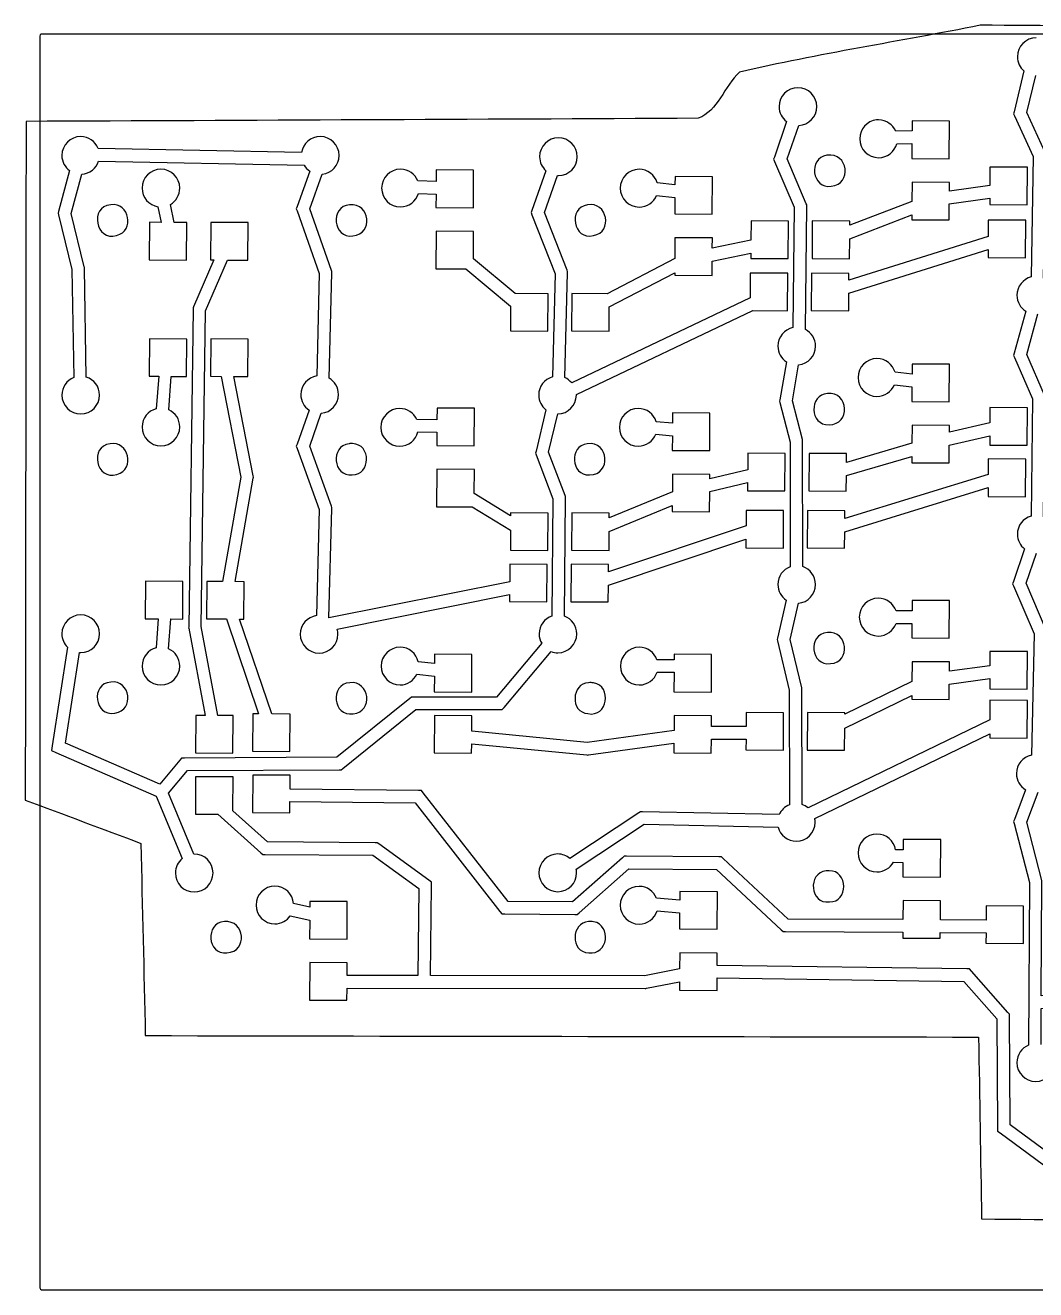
# Model space of a CAD drawing. Extents: x 1 to 194, y 5 to 209.
# Drawn here: x 1.2 to 81.6, y 108.5 to 209.1 of the extents above; entities that cross this region are included whole.
import ezdxf

# ---------------------------------------------------------------- set-up
doc = ezdxf.new("R2010")
doc.units = 0
doc.layers.add('Layer_1', color=7, linetype='CONTINUOUS')
doc.layers.add('Слой', color=7, linetype='CONTINUOUS')

msp = doc.modelspace()

# ---------------------------------------------------------------- linework, layer by layer
at = {"layer": 'Layer_1', "color": 7}
for points in [[(2.400592, 208.254524), (2.400592, 108.673595)], [(2.496243, 208.392677), (2.496243, 208.392677)], [(152.120199, 208.392677), (2.539721, 208.392677)], [(77.22837, 209.108991), (77.22837, 209.108991)], [(80.703231, 205.47538), (79.9183, 202.229824), (79.874203, 202.062255), (79.953578, 201.903505), (81.444064, 198.675588), (81.285314, 189.088852)], [(82.273092, 189.000658), (82.440661, 198.781422), (82.449467, 198.896074), (82.39655, 199.001908), (80.932522, 202.176908), (81.646897, 205.104963)], [(62.720384, 204.143644), (62.720384, 204.143644)], [(61.8208, 201.453713), (60.859481, 198.631491), (60.788925, 198.455102), (60.8683, 198.278713), (62.420523, 194.636283), (62.314689, 185.058366)], [(68.982217, 201.577171), (68.982189, 201.577186)], [(70.587328, 199.689824), (71.795592, 199.716269), (71.786787, 198.516824), (74.767759, 198.499185), (74.785398, 201.471338), (71.813245, 201.497782), (71.80444, 200.712852), (70.507981, 200.686408)], [(5.649804, 200.254269), (5.649762, 200.254269)], [(43.661581, 200.157255), (43.661567, 200.157255)], [(63.32012, 184.917255), (63.417134, 194.724477), (63.425939, 194.821491), (63.381842, 194.918505), (61.864898, 198.49038), (62.78212, 201.145033)], [(23.226957, 198.993088), (7.034457, 199.319408)], [(7.078512, 198.313991), (23.420942, 197.987672)], [(4.767817, 197.546699), (3.877053, 194.301144), (3.850595, 194.168852), (3.877053, 194.04538), (4.944206, 189.679755), (5.094137, 181.089616)], [(6.090734, 181.124894), (5.940803, 189.776769), (5.940803, 189.838505), (5.923165, 189.891422), (4.88247, 194.151213), (5.729137, 197.264477)], [(12.03504, 197.661324), (12.03504, 197.661352)], [(23.888373, 197.502602), (22.865317, 194.689199), (22.803581, 194.52163), (22.865317, 194.345241), (24.638026, 189.353436), (24.426359, 181.213088)], [(25.414165, 181.036699), (25.634652, 189.423991), (25.634652, 189.521005), (25.608208, 189.609199), (23.870776, 194.512811), (24.876193, 197.264477)], [(31.093887, 197.661352), (31.093859, 197.661352)], [(32.522609, 195.721074), (33.9249, 195.685797), (33.916095, 194.627463), (36.897067, 194.601019), (36.914706, 197.581991), (33.933734, 197.608436), (33.924929, 196.691213), (32.47854, 196.726491)], [(42.673789, 197.53788), (41.5449, 194.389338), (41.483164, 194.212949), (41.55372, 194.04538), (43.396984, 189.335797), (43.185317, 181.133713)], [(44.173109, 181.080797), (44.393595, 189.423991), (44.393595, 189.529824), (44.358317, 189.618019), (42.550331, 194.230588), (43.599845, 197.158644)], [(50.082137, 197.652519), (50.082123, 197.652533)], [(77.995661, 197.828922), (77.986856, 196.364894), (74.776578, 195.915102), (74.785384, 196.603019), (71.804411, 196.620658), (71.786773, 195.103713), (66.847884, 193.207533), (66.847884, 193.525033), (63.866911, 193.542672), (63.849273, 190.561699), (66.821425, 190.544061), (66.839064, 192.131561), (71.777953, 194.027741), (71.777953, 193.639686), (74.758925, 193.622047), (74.767731, 194.909686), (77.978008, 195.350658), (77.978008, 194.847949), (80.950161, 194.830311), (80.976605, 197.811283), (77.995633, 197.828922), (77.995661, 197.828922)], [(51.475595, 195.579963), (52.921984, 195.412394), (52.913178, 194.107116), (55.894151, 194.089477), (55.920595, 197.06163), (52.939623, 197.088074), (52.930817, 196.426616), (51.519706, 196.585366)], [(11.796915, 194.68038), (12.061498, 193.428019), (11.117817, 193.436824), (11.100178, 190.455852), (14.081151, 190.438213), (14.09879, 193.419185), (13.093373, 193.427991), (12.784692, 194.856741)], [(15.99497, 193.428019), (15.968512, 190.447047), (16.241915, 190.447047), (14.636776, 186.725241), (14.592678, 186.637047), (14.592678, 186.531213), (14.24872, 161.245866), (14.239901, 161.192949), (14.25754, 161.148852), (15.553998, 154.207949), (14.804345, 154.216755), (14.777887, 151.235783), (17.758859, 151.218144), (17.785317, 154.199116), (16.568234, 154.207921), (15.245317, 161.281116), (15.589276, 186.407713), (17.326706, 190.438199), (18.949484, 190.429394), (18.967123, 193.410366), (15.99497, 193.428005), (15.99497, 193.428019)], [(58.989759, 193.551491), (58.980953, 192.008088), (55.90297, 191.373088), (55.911775, 192.193297), (52.930803, 192.210936), (52.921998, 190.55288), (47.533317, 187.748297), (44.737553, 187.774741), (44.711109, 184.793769), (47.692081, 184.767324), (47.700887, 186.716422), (52.913178, 189.423991), (52.913178, 189.229963), (55.885331, 189.212324), (55.894137, 190.350033), (58.97212, 190.976213), (58.97212, 190.570519), (61.953092, 190.55288), (61.970731, 193.525033), (58.989759, 193.551477), (58.989759, 193.551491)], [(77.86337, 193.613227), (77.854564, 192.316769), (66.777342, 188.841908), (66.777342, 189.371074), (63.805189, 189.388713), (63.778745, 186.416561), (66.759717, 186.390116), (66.768523, 187.792408), (77.845745, 191.267269), (77.845745, 190.632269), (80.826717, 190.61463), (80.844356, 193.595602), (77.863384, 193.613241), (77.86337, 193.613227)], [(33.9249, 192.731283), (33.907262, 189.750311), (36.30615, 189.732672), (39.851567, 186.769338), (39.842762, 184.802602), (42.823734, 184.776158), (42.841373, 187.75713), (40.221998, 187.774769), (36.897067, 190.544075), (36.905873, 192.713658), (33.9249, 192.731297), (33.9249, 192.731283)], [(45.090331, 179.731422), (59.122064, 186.416561), (61.882551, 186.398922), (61.908995, 189.379894), (58.928023, 189.397533), (58.919217, 187.421977), (44.728734, 180.657463)], [(80.853161, 186.363644), (79.92712, 183.021074), (79.874203, 182.853505), (79.944759, 182.694755), (81.382328, 179.387463), (81.276495, 170.065311)], [(82.273134, 170.012394), (82.378968, 179.493297), (82.378968, 179.59913), (82.334828, 179.696144), (80.932536, 182.924061), (81.8233, 186.151977)], [(11.117817, 184.176422), (11.100178, 181.195449), (11.858651, 181.186644), (11.664623, 178.611366)], [(12.66122, 178.523172), (12.855248, 181.177825), (14.081151, 181.169019), (14.09879, 184.149992), (11.117817, 184.176436), (11.117817, 184.176422)], [(15.99497, 184.167602), (15.968512, 181.18663), (16.823998, 181.177825), (18.38504, 173.16095), (16.929831, 164.870672), (15.67747, 164.879477), (15.659831, 161.898505), (17.247331, 161.8897), (19.787331, 154.349075), (19.346359, 154.349075), (19.319901, 151.368102), (22.300873, 151.350464), (22.318512, 154.322616), (20.845665, 154.331422), (18.296845, 161.880866), (18.640803, 161.880866), (18.658442, 164.853019), (17.935248, 164.861824), (19.381637, 173.090366), (19.399276, 173.17856), (19.381637, 173.266755), (17.847053, 181.177811), (18.949484, 181.169005), (18.967123, 184.141158), (15.99497, 184.167602), (15.99497, 184.167602)], [(61.803161, 182.333158), (61.273995, 179.316908), (61.256356, 179.211074), (61.2828, 179.105241), (62.094189, 175.94788), (62.102994, 166.034824)], [(63.09962, 166.052463), (63.090814, 176.036074), (63.090814, 176.097811), (63.073176, 176.159547), (62.279426, 179.246352), (62.773314, 182.095033)], [(69.008648, 182.597741), (69.008648, 182.597741)], [(70.3933, 180.507533), (71.795592, 180.348783), (71.786787, 179.193436), (74.767759, 179.166991), (74.785398, 182.147964), (71.813245, 182.165602), (71.80444, 181.363033), (70.446217, 181.512949)], [(23.817817, 178.505519), (22.865317, 175.797949), (22.803581, 175.621561), (22.865317, 175.453991), (24.638026, 170.585658), (24.41754, 162.154269)], [(26.066777, 161.069477), (39.781012, 163.821144), (39.772206, 163.265519), (42.753178, 163.24788), (42.779623, 166.228852), (39.79865, 166.246491), (39.789845, 164.853019), (25.405331, 161.969061), (25.634638, 170.665033), (25.634638, 170.762047), (25.608194, 170.850241), (23.870762, 175.63038), (24.796804, 178.249755)], [(34.004275, 178.664269), (33.99547, 177.729408), (32.390331, 177.764686)], [(32.487345, 176.768088), (33.986651, 176.741644), (33.977845, 175.69213), (36.958818, 175.665686), (36.976456, 178.646658), (34.004304, 178.664297), (34.004275, 178.664269)], [(42.673789, 178.523158), (41.880039, 175.224686), (41.844762, 175.074755), (41.897678, 174.933644), (43.229414, 171.449963), (43.150039, 162.118991)], [(44.146637, 162.101366), (44.226012, 171.520533), (44.226012, 171.617547), (44.199567, 171.705727), (42.88547, 175.145311), (43.617484, 178.196838)], [(50.011595, 178.628991), (50.011567, 178.628991)], [(51.405039, 176.574061), (52.727956, 176.459408), (52.719151, 175.295241), (55.700123, 175.277602), (55.717762, 178.258574), (52.745609, 178.276213), (52.736804, 177.464824), (51.449165, 177.579477)], [(77.995661, 178.699547), (77.986856, 177.482463), (74.776578, 176.732811), (74.785384, 177.270797), (71.804411, 177.297241), (71.795606, 175.859671), (66.583314, 174.333908), (66.583314, 175.039463), (63.611162, 175.057102), (63.584717, 172.084949), (66.56569, 172.058505), (66.574495, 173.293227), (71.786787, 174.818991), (71.777981, 174.316283), (74.758954, 174.298644), (74.767759, 175.709755), (77.978037, 176.459408), (77.978037, 175.718574), (80.950189, 175.700936), (80.976634, 178.673088), (77.995661, 178.699533), (77.995661, 178.699547)], [(58.733995, 175.065936), (58.725189, 173.751838), (55.717762, 173.046283), (55.717762, 173.381422), (52.73679, 173.407866), (52.727984, 171.987935), (47.70972, 169.924185), (47.70972, 170.303421), (44.737568, 170.32106), (44.711123, 167.348908), (47.692096, 167.322463), (47.700901, 168.839408), (52.719165, 170.911977), (52.719165, 170.426908), (55.691318, 170.400464), (55.708956, 172.023241), (58.716384, 172.728797), (58.716384, 172.084977), (61.688537, 172.067339), (61.714981, 175.048311), (58.734009, 175.06595), (58.733995, 175.065936)], [(77.86337, 174.616144), (77.854564, 173.372602), (66.451023, 169.871283), (66.459828, 170.497463), (63.478856, 170.523908), (63.452412, 167.542935), (66.433384, 167.516491), (66.442189, 168.821769), (77.845731, 172.331908), (77.845731, 171.635172), (80.826703, 171.608727), (80.844342, 174.5897), (77.86337, 174.616144), (77.86337, 174.616144)], [(33.995456, 173.795936), (33.969012, 170.814963), (36.791234, 170.797324), (39.851581, 168.945241), (39.842776, 167.348922), (42.823748, 167.331283), (42.841387, 170.312255), (39.860415, 170.329894), (39.860415, 170.100588), (36.958818, 171.864477), (36.976456, 173.769477), (33.995484, 173.795921), (33.995456, 173.795936)], [(58.601703, 170.523922), (58.592898, 169.289199), (47.64797, 165.62913), (47.64797, 166.220033), (44.666998, 166.237672), (44.649359, 163.256699), (47.630331, 163.239061), (47.639137, 164.570797), (58.584064, 168.239686), (58.584064, 167.551769), (61.565036, 167.525325), (61.582675, 170.506297), (58.601703, 170.523936), (58.601703, 170.523922)], [(80.756148, 167.454755), (79.865384, 164.870658), (79.803648, 164.694269), (79.883023, 164.51788), (81.5058, 160.70788), (81.294134, 151.059408)], [(82.281954, 150.927116), (82.511259, 160.787255), (82.511259, 160.901908), (82.467162, 160.998922), (80.870843, 164.729547), (81.69987, 167.128436)], [(10.809137, 164.888297), (10.782678, 161.907324), (11.814553, 161.898519), (11.646984, 159.596644)], [(12.643581, 159.517269), (12.811151, 161.8897), (13.763651, 161.880894), (13.790109, 164.861838), (10.809137, 164.888283), (10.809137, 164.888297)], [(61.785494, 163.388991), (61.097578, 160.372741), (61.071133, 160.258088), (61.097578, 160.143436), (62.032439, 156.236422), (62.041244, 147.108297)], [(63.046689, 147.134755), (63.037884, 156.289338), (63.037884, 156.342255), (63.020245, 156.403991), (62.094203, 160.266908), (62.755661, 163.133227)], [(69.10569, 163.538922), (69.105661, 163.538922)], [(70.525592, 161.536908), (71.795592, 161.536908), (71.786787, 160.381561), (74.767759, 160.363922), (74.785398, 163.344894), (71.813245, 163.362533), (71.80444, 162.533505), (70.52562, 162.533505)], [(42.329831, 159.949408), (38.731498, 155.671977), (32.143373, 155.671977), (31.966984, 155.671977), (31.834692, 155.566144), (26.031499, 150.883019), (13.904762, 150.821283), (13.675456, 150.821283), (13.525526, 150.644894), (11.938026, 148.757533), (4.432678, 152.020727), (5.543928, 159.217394)], [(4.600248, 159.640741), (3.383165, 151.800255), (3.321428, 151.4122), (3.674206, 151.262269), (11.655803, 147.796227), (13.728373, 142.83088)], [(14.663234, 143.183658), (12.634762, 148.034352), (14.142887, 149.8247), (26.207888, 149.886436), (26.375457, 149.886436), (26.516568, 149.992269), (32.328581, 154.675394), (38.960803, 154.675394), (39.198928, 154.675394), (39.348859, 154.851783), (43.088303, 159.296783)], [(31.058595, 159.640727), (31.058581, 159.640727)], [(32.399137, 157.488783), (33.792609, 157.347672), (33.783803, 156.10413), (36.764776, 156.077686), (36.782415, 159.058658), (33.801442, 159.085102), (33.801442, 158.344269), (32.513803, 158.476561)], [(50.099776, 159.640727), (50.099762, 159.640727)], [(51.510873, 157.647533), (52.860248, 157.647533), (52.851442, 156.10413), (55.832415, 156.077686), (55.850053, 159.058658), (52.869081, 159.085102), (52.869081, 158.64413), (51.502067, 158.64413)], [(77.995661, 159.305588), (77.986856, 158.16788), (74.776578, 157.726908), (74.785384, 158.467741), (71.804411, 158.48538), (71.786773, 156.915519), (66.459828, 154.313783), (66.459828, 154.419616), (63.478856, 154.437255), (63.452412, 151.456283), (66.433384, 151.438644), (66.451023, 153.193713), (71.777967, 155.795449), (71.777967, 155.513227), (74.758939, 155.486783), (74.767745, 156.712686), (77.986842, 157.153658), (77.978037, 156.32463), (80.950189, 156.306991), (80.976634, 159.287964), (77.995661, 159.305602), (77.995661, 159.305588)], [(64.060925, 146.014686), (77.978008, 152.761561), (77.978008, 152.435241), (80.950161, 152.417602), (80.976605, 155.398574), (77.995633, 155.416213), (77.986828, 153.872811), (63.522939, 146.870172)], [(58.601703, 154.446074), (58.592898, 153.343644), (55.832415, 153.326005), (55.84122, 154.190311), (52.869067, 154.207949), (52.860262, 153.026144), (45.963456, 152.073644), (36.764776, 152.964408), (36.773581, 154.190311), (33.801428, 154.207949), (33.774984, 151.226977), (36.755956, 151.209338), (36.764762, 151.958991), (45.936984, 151.068227), (45.99872, 151.059422), (46.060456, 151.068227), (52.851428, 152.011908), (52.842623, 151.226977), (55.823595, 151.209338), (55.8324, 152.320588), (58.592884, 152.338227), (58.584078, 151.465102), (61.565051, 151.438658), (61.582689, 154.41963), (58.601717, 154.446074), (58.601703, 154.446074)], [(14.795526, 149.339616), (14.777887, 146.367463), (16.568234, 146.349824), (19.990178, 143.289477), (20.13129, 143.157186), (20.325317, 143.157186), (28.906637, 143.095449), (32.566706, 140.449616), (32.487331, 133.517533), (26.842888, 133.526338), (26.851693, 134.540574), (23.879539, 134.558213), (23.853081, 131.577241), (26.834054, 131.559602), (26.84286, 132.529741), (50.575983, 132.503297), (50.6289, 132.503297), (50.672997, 132.512102), (53.301192, 133.032449), (53.301192, 132.353352), (56.282164, 132.335713), (56.290969, 133.33231), (75.91423, 133.050088), (78.551244, 130.069116), (78.604161, 121.399602), (78.604161, 121.152658), (78.807008, 121.002727), (83.869369, 117.280921)], [(84.248605, 118.242269), (79.600758, 121.655394), (79.556661, 130.263172), (79.556661, 130.44838), (79.424369, 130.589491), (76.522772, 133.879144), (76.372841, 134.046714), (76.152355, 134.055519), (56.290969, 134.328922), (56.299775, 135.316699), (53.318802, 135.334338), (53.309997, 134.055519), (50.523053, 133.508713), (33.483886, 133.517519), (33.57208, 140.687727), (33.57208, 140.95231), (33.360414, 141.102241), (29.374025, 143.995019), (29.241733, 144.092033), (29.082983, 144.092033), (20.510483, 144.162588), (17.758817, 146.614394), (17.776456, 149.321977), (14.795483, 149.339616), (14.795526, 149.339616)], [(19.33754, 149.471908), (19.311081, 146.490936), (22.292053, 146.473297), (22.300873, 147.364061), (32.266845, 147.249408), (39.01372, 138.623991), (39.16365, 138.429963), (39.401775, 138.429963), (44.966845, 138.385866), (45.160873, 138.385866), (45.301984, 138.509338), (49.270734, 142.019477), (56.229275, 141.957741), (61.397467, 137.151144), (61.538578, 137.018852), (61.741425, 137.018852), (71.072398, 136.974755), (71.072398, 136.507324), (74.04455, 136.489686), (74.04455, 136.948297), (77.686981, 136.921852), (77.678176, 136.092825), (80.659148, 136.075186), (80.676787, 139.047339), (77.695814, 139.073783), (77.687009, 137.927255), (74.053398, 137.953699), (74.071037, 139.461824), (71.090065, 139.488268), (71.081259, 137.980143), (61.935495, 138.015421), (56.767304, 142.822018), (56.626193, 142.95431), (56.432165, 142.95431), (49.085568, 143.016046), (48.89154, 143.016046), (48.750429, 142.892574), (44.781679, 139.382435), (39.657553, 139.426575), (32.910678, 148.051991), (32.769567, 148.246019), (32.522623, 148.246019), (22.309706, 148.360672), (22.318526, 149.454283), (19.337554, 149.471922), (19.33754, 149.471908)], [(80.835523, 148.307741), (79.944759, 145.926491), (79.883023, 145.776561), (79.92712, 145.62663), (81.144203, 140.917047), (81.064828, 127.987741)], [(82.070245, 128.049477), (82.087884, 130.898158), (92.318439, 131.206838), (92.336078, 131.206838), (96.772259, 130.668852), (96.763453, 129.460588), (99.744426, 129.442949), (99.762064, 132.423922), (96.781092, 132.441561), (96.772287, 131.665449), (92.44194, 132.203436), (92.397842, 132.212241), (92.362565, 132.203436), (82.087912, 131.903574), (82.140829, 140.969963), (82.140829, 141.031699), (82.132023, 141.093436), (80.932579, 145.723644), (81.832162, 148.104894)], [(61.221036, 146.323366), (50.346664, 146.552672), (50.187914, 146.552672), (50.055622, 146.473297), (44.561108, 142.839686)], [(45.081469, 141.984199), (50.487789, 145.556074), (61.141675, 145.317949)], [(69.008662, 144.779963), (69.008648, 144.779963)], [(70.322745, 142.539824), (71.081217, 142.522186), (71.072412, 141.375658), (74.053384, 141.358019), (74.079828, 144.338991), (71.098856, 144.35663), (71.090051, 143.518783), (70.490328, 143.536422)], [(21.101428, 140.634839), (21.101428, 140.634824)], [(50.082137, 140.617186), (50.082123, 140.617186)], [(51.510873, 138.659269), (53.310039, 138.509338), (53.301234, 137.230519), (56.282206, 137.204075), (56.30865, 140.185047), (53.327678, 140.211491), (53.318873, 139.514755), (51.46679, 139.673505)], [(22.327331, 138.280033), (23.870734, 137.936074), (23.861915, 136.454408), (26.842888, 136.427964), (26.860527, 139.408936), (23.879553, 139.426575), (23.879553, 138.967964), (22.591915, 139.250186)], [(2.539721, 108.535445), (152.120199, 108.535445)]]:
    msp.add_lwpolyline(points, dxfattribs=at)
for points in [[(2.496243, 208.392677), (2.438777, 208.373966), (2.397593, 208.314499), (2.400592, 208.254524)], [(2.539721, 208.392677), (2.525346, 208.394935), (2.510617, 208.394935), (2.496243, 208.392677)], [(77.22837, 209.108991), (70.862565, 207.835079), (64.334884, 206.840669), (58.072536, 205.378366)], [(92.512467, 208.959061), (87.418037, 209.006937), (82.321835, 209.104134), (77.22837, 209.108991)], [(81.682189, 208.112394), (80.853763, 208.112394), (80.182884, 207.432696), (80.182884, 206.604269)], [(80.182884, 206.604269), (80.182884, 206.151878), (80.386515, 205.7504), (80.703231, 205.47538)], [(58.072536, 205.378366), (56.864958, 204.292211), (56.34206, 202.266053), (54.782889, 201.708162)], [(62.720384, 204.143644), (61.891957, 204.143644), (61.221078, 203.472765), (61.221078, 202.644338)], [(64.219689, 202.644338), (64.219689, 203.472765), (63.54881, 204.143644), (62.720384, 204.143644)], [(61.221078, 202.644338), (61.221078, 202.155812), (61.459274, 201.727593), (61.8208, 201.453713)], [(62.78212, 201.145033), (63.582762, 201.176495), (64.219689, 201.835983), (64.219689, 202.644338)], [(1.301776, 201.462533), (1.282661, 183.470866), (1.259496, 165.479199), (1.24004, 147.487533)], [(54.782889, 201.708162), (36.955851, 201.626713), (19.128828, 201.538772), (1.301776, 201.462533)], [(68.982189, 201.577186), (68.225805, 201.50037), (67.641634, 200.85453), (67.641634, 200.07788)], [(69.140967, 201.577171), (69.089191, 201.577171), (69.032642, 201.58228), (68.982217, 201.577171)], [(70.507981, 200.686408), (70.275825, 201.214561), (69.754891, 201.577171), (69.140967, 201.577171)], [(5.649762, 200.254269), (4.821335, 200.254269), (4.150456, 199.58339), (4.150456, 198.754963)], [(7.034457, 199.319408), (6.811257, 199.867675), (6.278266, 200.254269), (5.649804, 200.254269)], [(24.708624, 200.254269), (23.962553, 200.254269), (23.342627, 199.706492), (23.226957, 198.993088)], [(26.20793, 198.754963), (26.20793, 199.58339), (25.537051, 200.254269), (24.708624, 200.254269)], [(43.661567, 200.157255), (42.833138, 200.157255), (42.162262, 199.486376), (42.162262, 198.657949)], [(45.160887, 198.657949), (45.160887, 199.486376), (44.490008, 200.157255), (43.661581, 200.157255)], [(67.641634, 200.07788), (67.641634, 199.249453), (68.312513, 198.578574), (69.140939, 198.578574)], [(69.140939, 198.578574), (69.833834, 198.578574), (70.41506, 199.051381), (70.587328, 199.689824)], [(4.150456, 198.754963), (4.150456, 198.257499), (4.394944, 197.819589), (4.767817, 197.546699)], [(5.729137, 197.264477), (6.36903, 197.298928), (6.89868, 197.724336), (7.078512, 198.313991)], [(24.876193, 197.264477), (25.624151, 197.349299), (26.20793, 197.984322), (26.20793, 198.754963)], [(42.162262, 198.657949), (42.162262, 198.211406), (42.364152, 197.812663), (42.673789, 197.53788)], [(43.661581, 197.158644), (44.490008, 197.158644), (45.160887, 197.829523), (45.160887, 198.657949)], [(12.03504, 197.661352), (11.206612, 197.661352), (10.535734, 196.990473), (10.535734, 196.162047)], [(13.534345, 196.162018), (13.534345, 196.990445), (12.863467, 197.661324), (12.03504, 197.661324)], [(23.420942, 197.987672), (23.537496, 197.793034), (23.699122, 197.626946), (23.888373, 197.502602)], [(31.093859, 197.661352), (30.265429, 197.661352), (29.594553, 196.990473), (29.594553, 196.162047)], [(32.47854, 196.726491), (32.255079, 197.274197), (31.721944, 197.661352), (31.093887, 197.661352)], [(43.599845, 197.158644), (43.620955, 197.157797), (43.640259, 197.158644), (43.661581, 197.158644)], [(50.082123, 197.652533), (49.253693, 197.652533), (48.582817, 196.981654), (48.582817, 196.153227)], [(51.519706, 196.585366), (51.334746, 197.204076), (50.761005, 197.652519), (50.082137, 197.652519)], [(10.535734, 196.162047), (10.535734, 195.414471), (11.081391, 194.794248), (11.796915, 194.68038)], [(12.784692, 194.856741), (13.233711, 195.115925), (13.534345, 195.606306), (13.534345, 196.162018)], [(29.594553, 196.162047), (29.594553, 195.33362), (30.265429, 194.662741), (31.093859, 194.662741)], [(48.582817, 196.153227), (48.582817, 195.324801), (49.253693, 194.653922), (50.082123, 194.653922)], [(31.093859, 194.662741), (31.76984, 194.662741), (32.335151, 195.106417), (32.522609, 195.721074)], [(50.082123, 194.653922), (50.707344, 194.653922), (51.250319, 195.036189), (51.475595, 195.579963)], [(81.285314, 189.088852), (80.63219, 188.926605), (80.147606, 188.336959), (80.147606, 187.633644)], [(80.147606, 187.633644), (80.147606, 187.097156), (80.429664, 186.628775), (80.853161, 186.363644)], [(62.314689, 185.058366), (61.635234, 184.915373), (61.124064, 184.307505), (61.124064, 183.585519)], [(64.122689, 183.585519), (64.122689, 184.162054), (63.797155, 184.666153), (63.32012, 184.917255)], [(61.124064, 183.585519), (61.124064, 183.060583), (61.394823, 182.601179), (61.803161, 182.333158)], [(62.773314, 182.095033), (63.529698, 182.171848), (64.122689, 182.808869), (64.122689, 183.585519)], [(69.008648, 182.597741), (68.180221, 182.597741), (67.509342, 181.918043), (67.509342, 181.089616)], [(70.446217, 181.512949), (70.264779, 182.137276), (69.69151, 182.597741), (69.008648, 182.597741)], [(5.094137, 181.089616), (4.54141, 180.868518), (4.150456, 180.327819), (4.150456, 179.696144)], [(7.149067, 179.696144), (7.149067, 180.369241), (6.701337, 180.934978), (6.090734, 181.124894)], [(24.426359, 181.213088), (23.712956, 181.097417), (23.165178, 180.486312), (23.165178, 179.740241)], [(26.163819, 179.740241), (26.163819, 180.295446), (25.862507, 180.77734), (25.414165, 181.036699)], [(43.185317, 181.133713), (42.556842, 180.954923), (42.091706, 180.381955), (42.091706, 179.696144)], [(44.728734, 180.657463), (44.576196, 180.836948), (44.393821, 180.988891), (44.173109, 181.080797)], [(67.509342, 181.089616), (67.509342, 180.261189), (68.180221, 179.590311), (69.008648, 179.590311)], [(69.008648, 179.590311), (69.629968, 179.590311), (70.165589, 179.96916), (70.3933, 180.507533)], [(4.150456, 179.696144), (4.150456, 178.867717), (4.821335, 178.196838), (5.649762, 178.196838)], [(5.649762, 178.196838), (6.478189, 178.196838), (7.149067, 178.867717), (7.149067, 179.696144)], [(23.165178, 179.740241), (23.165178, 179.22702), (23.424707, 178.775958), (23.817817, 178.505519)], [(24.796804, 178.249755), (25.561692, 178.31829), (26.163819, 178.95752), (26.163819, 179.740241)], [(42.091706, 179.696144), (42.091706, 179.216552), (42.323506, 178.797743), (42.673789, 178.523158)], [(43.617484, 178.196838), (44.434029, 178.210583), (45.090331, 178.876319), (45.090331, 179.696144)], [(45.090331, 179.696144), (45.090331, 179.708336), (45.090613, 179.719314), (45.090331, 179.731422)], [(11.664623, 178.611366), (11.015565, 178.446292), (10.535734, 177.865405), (10.535734, 177.164977)], [(13.534345, 177.164977), (13.534345, 177.76948), (13.176406, 178.285693), (12.66122, 178.523172)], [(31.032137, 178.628991), (30.203707, 178.628991), (29.532831, 177.958112), (29.532831, 177.129686)], [(32.390331, 177.764686), (32.150623, 178.274167), (31.63248, 178.628991), (31.032137, 178.628991)], [(50.011567, 178.628991), (49.183138, 178.628991), (48.512262, 177.958112), (48.512262, 177.129686)], [(51.449165, 177.579477), (51.259246, 178.190079), (50.684692, 178.628991), (50.011595, 178.628991)], [(10.535734, 177.164977), (10.535734, 176.336551), (11.206612, 175.656852), (12.03504, 175.656852)], [(12.03504, 175.656852), (12.863467, 175.656852), (13.534345, 176.336551), (13.534345, 177.164977)], [(29.532831, 177.129686), (29.532831, 176.301259), (30.203707, 175.63038), (31.032137, 175.63038)], [(48.512262, 177.129686), (48.512262, 176.301259), (49.183138, 175.63038), (50.011567, 175.63038)], [(31.032137, 175.63038), (31.734167, 175.63038), (32.323837, 176.116773), (32.487345, 176.768088)], [(50.011567, 175.63038), (50.642461, 175.63038), (51.183427, 176.022418), (51.405039, 176.574061)], [(81.276495, 170.065311), (80.64802, 169.88652), (80.182884, 169.313552), (80.182884, 168.627741)], [(80.182884, 168.627741), (80.182884, 168.15058), (80.408904, 167.729484), (80.756148, 167.454755)], [(62.102994, 166.034824), (61.530715, 165.823446), (61.124036, 165.278254), (61.124036, 164.632533)], [(64.122675, 164.632533), (64.122675, 165.293218), (63.692817, 165.852399), (63.09962, 166.052463)], [(61.124036, 164.632533), (61.124036, 164.114765), (61.386491, 163.658553), (61.785494, 163.388991)], [(62.755661, 163.133227), (63.520577, 163.201734), (64.122675, 163.849792), (64.122675, 164.632533)], [(69.105661, 163.538922), (68.277235, 163.538922), (67.606356, 162.868043), (67.606356, 162.039616)], [(70.52562, 162.533505), (70.320337, 163.117273), (69.759635, 163.538922), (69.10569, 163.538922)], [(5.649762, 162.2072), (4.821335, 162.2072), (4.150456, 161.536321), (4.150456, 160.707894)], [(7.149067, 160.707894), (7.149067, 161.536321), (6.478189, 162.2072), (5.649762, 162.2072)], [(24.41754, 162.154269), (23.686962, 162.053535), (23.121081, 161.430874), (23.121081, 160.672602)], [(43.150039, 162.118991), (42.556842, 161.918927), (42.126984, 161.359746), (42.126984, 160.699061)], [(45.125595, 160.699075), (45.125595, 161.346284), (44.72099, 161.891068), (44.146637, 162.101366)], [(67.606356, 162.039616), (67.606356, 161.211189), (68.277235, 160.531491), (69.105661, 160.531491)], [(26.119693, 160.672602), (26.119693, 160.809937), (26.101349, 160.943109), (26.066777, 161.069477)], [(69.105661, 160.531491), (69.759607, 160.531491), (70.320309, 160.95314), (70.525592, 161.536908)], [(4.150456, 160.707894), (4.150456, 160.289212), (4.323622, 159.912852), (4.600248, 159.640741)], [(5.649762, 159.208589), (6.478189, 159.208589), (7.149067, 159.879467), (7.149067, 160.707894)], [(23.121081, 160.672602), (23.121081, 159.844176), (23.79196, 159.173297), (24.620387, 159.173297)], [(24.620387, 159.173297), (25.448815, 159.173297), (26.119693, 159.844176), (26.119693, 160.672602)], [(42.126984, 160.699061), (42.126984, 160.425838), (42.202196, 160.170041), (42.329831, 159.949408)], [(43.626289, 159.199769), (44.454716, 159.199769), (45.125595, 159.870648), (45.125595, 160.699075)], [(5.543928, 159.217394), (5.577916, 159.215136), (5.615191, 159.208589), (5.649762, 159.208589)], [(11.646984, 159.596644), (11.006058, 159.426035), (10.535734, 158.836092), (10.535734, 158.141436)], [(13.534345, 158.141436), (13.534345, 158.752929), (13.168386, 159.283705), (12.643581, 159.517269)], [(31.058581, 159.640727), (30.230151, 159.640727), (29.559275, 158.969848), (29.559275, 158.141422)], [(32.513803, 158.476561), (32.360232, 159.141832), (31.770523, 159.640727), (31.058595, 159.640727)], [(43.088303, 159.296783), (43.256169, 159.231827), (43.435496, 159.199769), (43.626289, 159.199769)], [(50.099762, 159.640727), (49.271332, 159.640727), (48.600456, 158.969848), (48.600456, 158.141422)], [(51.502067, 158.64413), (51.293855, 159.222446), (50.749821, 159.640727), (50.099776, 159.640727)], [(10.535734, 158.141436), (10.535734, 157.313009), (11.206612, 156.64213), (12.03504, 156.64213)], [(12.03504, 156.64213), (12.863467, 156.64213), (13.534345, 157.313009), (13.534345, 158.141436)], [(29.559275, 158.141422), (29.559275, 157.312995), (30.230151, 156.642116), (31.058581, 156.642116)], [(48.600456, 158.141422), (48.600456, 157.312995), (49.271332, 156.642116), (50.099762, 156.642116)], [(31.058581, 156.642116), (31.653271, 156.642116), (32.15651, 156.987042), (32.399137, 157.488783)], [(50.099762, 156.642116), (50.756543, 156.642116), (51.30776, 157.059797), (51.510873, 157.647533)], [(81.294134, 151.059408), (80.619817, 150.912768), (80.112328, 150.313822), (80.112328, 149.59538)], [(80.112328, 149.59538), (80.112328, 149.050883), (80.401434, 148.570569), (80.835523, 148.307741)], [(1.24004, 147.487533), (4.305101, 146.334988), (7.373435, 145.191105), (10.43872, 144.03913)], [(62.041244, 147.108297), (61.67722, 146.965822), (61.382052, 146.677645), (61.221036, 146.323366)], [(63.522939, 146.870172), (63.382951, 146.982815), (63.221402, 147.077932), (63.046689, 147.134755)], [(64.087369, 145.706005), (64.087369, 145.81236), (64.081951, 145.91459), (64.060925, 146.014686)], [(61.141675, 145.317949), (61.314657, 144.680579), (61.895931, 144.206699), (62.588064, 144.206699)], [(62.588064, 144.206699), (63.41649, 144.206699), (64.087369, 144.877578), (64.087369, 145.706005)], [(10.43872, 144.03913), (10.555184, 138.941471), (10.682367, 133.844019), (10.791498, 128.746213)], [(69.008648, 144.779963), (68.180221, 144.779963), (67.509342, 144.109084), (67.509342, 143.280658)], [(70.490328, 143.536422), (70.36779, 144.241622), (69.748908, 144.779963), (69.008662, 144.779963)], [(13.728373, 142.83088), (13.396203, 142.555745), (13.181567, 142.14937), (13.181567, 141.684352)], [(14.680873, 143.183658), (14.675138, 143.183658), (14.668955, 143.183723), (14.663234, 143.183658)], [(16.180178, 141.684352), (16.180178, 142.512779), (15.5093, 143.183658), (14.680873, 143.183658)], [(43.608608, 143.192463), (42.780179, 143.192463), (42.109303, 142.521584), (42.109303, 141.693158)], [(44.561108, 142.839686), (44.301517, 143.054705), (43.972017, 143.192463), (43.608608, 143.192463)], [(67.509342, 143.280658), (67.509342, 142.452231), (68.180221, 141.772533), (69.008648, 141.772533)], [(45.107914, 141.693158), (45.107914, 141.793759), (45.10035, 141.889147), (45.081469, 141.984199)], [(69.008648, 141.772533), (69.571275, 141.772533), (70.066052, 142.081541), (70.322745, 142.539824)], [(13.181567, 141.684352), (13.181567, 140.855926), (13.852446, 140.176227), (14.680873, 140.176227)], [(14.680873, 140.176227), (15.5093, 140.176227), (16.180178, 140.855926), (16.180178, 141.684352)], [(42.109303, 141.693158), (42.109303, 140.864731), (42.780179, 140.193852), (43.608608, 140.193852)], [(43.608608, 140.193852), (44.437035, 140.193852), (45.107914, 140.864731), (45.107914, 141.693158)], [(21.101428, 140.634824), (20.273001, 140.634824), (19.602123, 139.963946), (19.602123, 139.135519)], [(22.591915, 139.250186), (22.531848, 140.023565), (21.89022, 140.634839), (21.101428, 140.634839)], [(50.082123, 140.617186), (49.253693, 140.617186), (48.582817, 139.946307), (48.582817, 139.11788)], [(51.46679, 139.673505), (51.245177, 140.225148), (50.71303, 140.617186), (50.082137, 140.617186)], [(19.602123, 139.135519), (19.602123, 138.307092), (20.273001, 137.636213), (21.101428, 137.636213)], [(48.582817, 139.11788), (48.582817, 138.289453), (49.253693, 137.618574), (50.082123, 137.618574)], [(21.101428, 137.636213), (21.610258, 137.636213), (22.056118, 137.89259), (22.327331, 138.280033)], [(50.082123, 137.618574), (50.752381, 137.618574), (51.318572, 138.052649), (51.510873, 138.659269)], [(10.791498, 128.746213), (32.893025, 128.709934), (54.994553, 128.669455), (77.096078, 128.631561)], [(77.096078, 128.631561), (77.175388, 123.810262), (77.255209, 118.988975), (77.334203, 114.167672)], [(81.064828, 127.987741), (80.52253, 127.761794), (80.138786, 127.227245), (80.138786, 126.603088)], [(80.138786, 126.603088), (80.138786, 125.774662), (80.809665, 125.103783), (81.638092, 125.103783)], [(81.638092, 125.103783), (82.466519, 125.103783), (83.137398, 125.774662), (83.137398, 126.603088)], [(77.334203, 114.167672), (88.470049, 114.060148), (99.606148, 113.969413), (110.742259, 113.894269)], [(2.400592, 108.673595), (2.4006, 108.601262), (2.466875, 108.535453), (2.539721, 108.535445)]]:
    msp.add_open_spline(points, degree=3, dxfattribs=at)
at = {"layer": 'Слой', "color": 7}
for points in [[(65.031078, 198.772602), (65.031078, 198.772602)], [(8.039831, 194.83913), (8.039831, 194.83913)], [(27.045735, 194.83913), (27.045735, 194.83913)], [(45.981081, 194.830311), (45.981081, 194.830311)], [(65.075175, 179.819616), (65.075175, 179.819616)], [(7.995734, 175.824408), (7.995734, 175.824408)], [(27.001638, 175.824422), (27.001638, 175.824408)], [(45.963442, 175.824408), (45.963442, 175.824408)], [(65.066356, 160.813713), (65.066356, 160.813713)], [(8.039831, 156.871422), (8.039831, 156.871422)], [(27.054555, 156.818505), (27.054555, 156.818505)], [(46.069275, 156.818491), (46.069275, 156.818505)], [(64.969356, 141.851922), (64.969342, 141.851908)], [(17.079762, 137.812602), (17.079762, 137.812602)], [(46.069261, 137.812588), (46.069275, 137.812602)]]:
    msp.add_lwpolyline(points, dxfattribs=at)
for points in [[(65.031078, 198.772602), (63.503742, 198.549607), (63.837535, 196.068047), (65.366217, 196.303158)], [(65.366217, 196.303158), (67.071917, 196.442017), (66.721265, 199.045855), (65.031078, 198.772602)], [(8.039831, 194.83913), (6.295943, 194.702021), (6.860216, 191.866001), (8.507262, 192.396144)], [(8.507262, 192.396144), (9.998816, 192.752091), (9.515221, 195.030209), (8.039831, 194.83913)], [(27.045735, 194.83913), (25.457078, 194.69746), (25.715777, 192.122908), (27.301499, 192.360866)], [(27.301499, 192.360866), (28.96165, 192.49784), (28.690395, 194.998693), (27.045735, 194.83913)], [(45.981081, 194.830311), (44.371274, 194.594717), (44.852076, 191.965182), (46.448512, 192.378505)], [(46.448512, 192.378505), (48.050185, 192.683624), (47.551348, 195.103826), (45.981081, 194.830311)], [(65.075175, 179.819616), (63.589992, 179.7523), (63.629577, 177.244618), (65.198648, 177.341352)], [(65.198648, 177.341352), (66.956452, 177.319565), (66.758755, 179.989779), (65.075175, 179.819616)], [(8.53372, 173.390241), (10.037098, 173.80062), (9.456642, 176.076102), (7.995734, 175.824408)], [(46.139831, 173.346144), (47.907338, 173.345579), (47.709311, 176.04462), (45.963442, 175.824408)], [(7.995734, 175.824408), (6.306285, 175.63831), (6.865813, 172.841844), (8.53372, 173.390241)], [(27.001638, 175.824408), (25.491106, 175.654287), (25.699817, 173.170596), (27.257402, 173.354963)], [(27.275041, 175.833227), (27.196651, 175.819906), (27.057792, 175.858684), (27.001638, 175.824422)], [(27.257402, 173.354963), (28.775448, 173.31537), (28.770859, 175.816819), (27.275041, 175.833227)], [(45.963442, 175.824408), (44.477105, 175.671345), (44.648069, 173.260772), (46.139831, 173.346144)], [(65.3133, 158.335449), (66.982814, 158.449431), (66.687748, 160.999145), (65.066356, 160.813713)], [(65.066356, 160.813713), (63.465862, 160.69203), (63.739917, 158.099269), (65.3133, 158.335449)], [(8.366151, 154.401977), (9.981817, 154.619254), (9.609617, 157.05131), (8.039831, 156.871422)], [(27.327957, 154.349061), (28.974534, 154.507562), (28.659647, 156.991874), (27.054555, 156.818505)], [(8.039831, 156.871422), (6.413036, 156.749739), (6.733283, 154.074249), (8.366151, 154.401977)], [(27.054555, 156.818505), (25.446376, 156.707874), (25.723168, 154.075613), (27.327957, 154.349061)], [(46.069275, 156.818505), (44.690925, 156.781929), (44.572671, 154.448772), (46.007539, 154.35788)], [(46.007539, 154.35788), (47.571344, 154.018522), (47.979748, 156.553659), (46.448512, 156.809686)], [(46.448512, 156.809686), (46.324864, 156.823571), (46.193575, 156.823712), (46.069275, 156.818491)], [(64.969342, 141.851908), (63.445068, 141.684415), (63.685149, 139.188396), (65.225106, 139.382463)], [(65.198662, 141.860727), (65.137575, 141.844866), (65.008831, 141.888046), (64.969356, 141.851922)], [(65.225106, 139.382463), (66.763429, 139.341902), (66.728312, 141.897244), (65.198662, 141.860727)], [(17.079762, 137.812602), (15.535835, 137.744406), (15.693285, 135.139546), (17.282609, 135.334338)], [(17.282609, 135.334338), (18.985572, 135.415974), (18.714487, 137.977603), (17.079762, 137.812602)], [(46.069275, 137.812602), (44.661435, 137.764819), (44.581061, 135.376404), (46.078081, 135.334338)], [(46.448497, 137.803783), (46.325259, 137.816934), (46.193713, 137.818402), (46.069261, 137.812588)], [(46.078081, 135.334338), (47.608786, 135.096369), (47.939418, 137.548208), (46.448497, 137.803783)]]:
    msp.add_open_spline(points, degree=3, dxfattribs=at)

doc.saveas('drawing.dxf')
